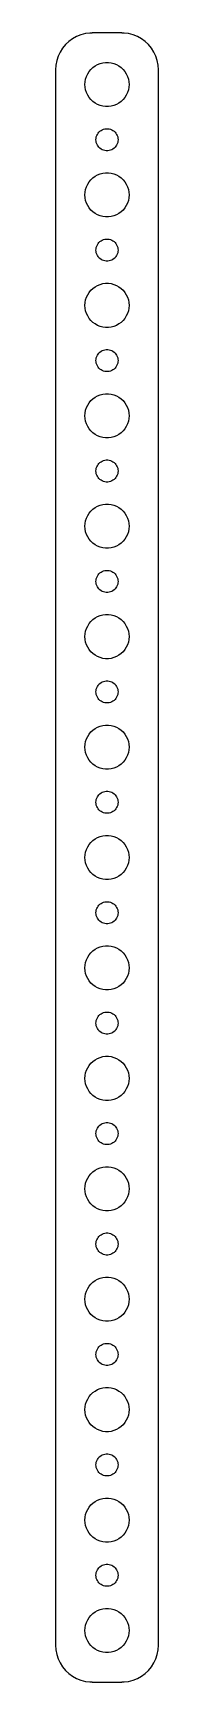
# Model space of a CAD drawing. Extents: x -7 to 7, y -112 to 112.
import ezdxf

# ---------------------------------------------------------------- set-up
doc = ezdxf.new("R2010")
doc.units = 0
doc.layers.get('0').update_dxf_attribs({"linetype": 'CONTINUOUS'})

msp = doc.modelspace()

# ---------------------------------------------------------------- linework, layer by layer
for points in [[(2, -111.99), (2.31395, -111.99), (2.93691, -111.911), (3.54508, -111.755), (4.1289, -111.524), (4.67913, -111.222), (5.18712, -110.853), (5.64484, -110.423), (6.04508, -109.939), (6.38153, -109.409), (6.64888, -108.841), (6.84292, -108.243), (6.96057, -107.627), (7, -107), (7, 107), (6.96057, 107.627), (6.84292, 108.243), (6.64888, 108.841), (6.38153, 109.409), (6.04508, 109.939), (5.64484, 110.423), (5.18712, 110.853), (4.67913, 111.222), (4.1289, 111.524), (3.54508, 111.755), (2.93691, 111.911), (2.31395, 111.99), (2, 111.99), (2, 111.997), (-2, 111.997), (-2, 111.99), (-2.31395, 111.99), (-2.93691, 111.911), (-3.54508, 111.755), (-4.1289, 111.524), (-4.67913, 111.222), (-5.18712, 110.853), (-5.64484, 110.423), (-6.04508, 109.939), (-6.38153, 109.409), (-6.64888, 108.841), (-6.84292, 108.243), (-6.96057, 107.627), (-7, 107), (-7, -107), (-6.96057, -107.627), (-6.84292, -108.243), (-6.64888, -108.841), (-6.38153, -109.409), (-6.04508, -109.939), (-5.64484, -110.423), (-5.18712, -110.853), (-4.67913, -111.222), (-4.1289, -111.524), (-3.54508, -111.755), (-2.93691, -111.911), (-2.31395, -111.99), (-2, -111.99), (-2, -111.997), (2, -111.997)], [(-0.188372, 102.006), (-0.562144, 102.053), (-0.927051, 102.147), (-1.27734, 102.286), (-1.60748, 102.467), (-1.91227, 102.688), (-2.18691, 102.946), (-2.42705, 103.237), (-2.62892, 103.555), (-2.78933, 103.896), (-2.90575, 104.254), (-2.97634, 104.624), (-3, 105), (-2.97634, 105.376), (-2.90575, 105.746), (-2.78933, 106.104), (-2.62892, 106.445), (-2.42705, 106.763), (-2.18691, 107.054), (-1.91227, 107.312), (-1.60748, 107.533), (-1.27734, 107.714), (-0.927051, 107.853), (-0.562144, 107.947), (-0.188372, 107.994), (0.188372, 107.994), (0.562144, 107.947), (0.927051, 107.853), (1.27734, 107.714), (1.60748, 107.533), (1.91227, 107.312), (2.18691, 107.054), (2.42705, 106.763), (2.62892, 106.445), (2.78933, 106.104), (2.90575, 105.746), (2.97634, 105.376), (3, 105), (2.97634, 104.624), (2.90575, 104.254), (2.78933, 103.896), (2.62892, 103.555), (2.42705, 103.237), (2.18691, 102.946), (1.91227, 102.688), (1.60748, 102.467), (1.27734, 102.286), (0.927051, 102.147), (0.562144, 102.053), (0.188372, 102.006)], [(-0.094186, 96.003), (-0.281072, 96.0266), (-0.463525, 96.0734), (-0.638669, 96.1428), (-0.80374, 96.2335), (-0.956136, 96.3442), (-1.09345, 96.4732), (-1.21353, 96.6183), (-1.31446, 96.7774), (-1.39466, 96.9478), (-1.45287, 97.127), (-1.48817, 97.312), (-1.5, 97.5), (-1.48817, 97.688), (-1.45287, 97.873), (-1.39466, 98.0522), (-1.31446, 98.2226), (-1.21353, 98.3817), (-1.09345, 98.5268), (-0.956136, 98.6558), (-0.80374, 98.7665), (-0.638669, 98.8572), (-0.463525, 98.9266), (-0.281072, 98.9734), (-0.094186, 98.997), (0.094186, 98.997), (0.281072, 98.9734), (0.463525, 98.9266), (0.638669, 98.8572), (0.80374, 98.7665), (0.956136, 98.6558), (1.09345, 98.5268), (1.21353, 98.3817), (1.31446, 98.2226), (1.39466, 98.0522), (1.45287, 97.873), (1.48817, 97.688), (1.5, 97.5), (1.48817, 97.312), (1.45287, 97.127), (1.39466, 96.9478), (1.31446, 96.7774), (1.21353, 96.6183), (1.09345, 96.4732), (0.956136, 96.3442), (0.80374, 96.2335), (0.638669, 96.1428), (0.463525, 96.0734), (0.281072, 96.0266), (0.094186, 96.003)], [(-0.188372, 87.0059), (-0.562144, 87.0531), (-0.927051, 87.1468), (-1.27734, 87.2855), (-1.60748, 87.467), (-1.91227, 87.6885), (-2.18691, 87.9464), (-2.42705, 88.2366), (-2.62892, 88.5547), (-2.78933, 88.8956), (-2.90575, 89.2539), (-2.97634, 89.624), (-3, 90), (-2.97634, 90.376), (-2.90575, 90.7461), (-2.78933, 91.1044), (-2.62892, 91.4453), (-2.42705, 91.7634), (-2.18691, 92.0536), (-1.91227, 92.3115), (-1.60748, 92.533), (-1.27734, 92.7145), (-0.927051, 92.8532), (-0.562144, 92.9469), (-0.188372, 92.9941), (0.188372, 92.9941), (0.562144, 92.9469), (0.927051, 92.8532), (1.27734, 92.7145), (1.60748, 92.533), (1.91227, 92.3115), (2.18691, 92.0536), (2.42705, 91.7634), (2.62892, 91.4453), (2.78933, 91.1044), (2.90575, 90.7461), (2.97634, 90.376), (3, 90), (2.97634, 89.624), (2.90575, 89.2539), (2.78933, 88.8956), (2.62892, 88.5547), (2.42705, 88.2366), (2.18691, 87.9464), (1.91227, 87.6885), (1.60748, 87.467), (1.27734, 87.2855), (0.927051, 87.1468), (0.562144, 87.0531), (0.188372, 87.0059)], [(-0.094186, 81.003), (-0.281072, 81.0266), (-0.463525, 81.0734), (-0.638669, 81.1428), (-0.80374, 81.2335), (-0.956136, 81.3442), (-1.09345, 81.4732), (-1.21353, 81.6183), (-1.31446, 81.7774), (-1.39466, 81.9478), (-1.45287, 82.127), (-1.48817, 82.312), (-1.5, 82.5), (-1.48817, 82.688), (-1.45287, 82.873), (-1.39466, 83.0522), (-1.31446, 83.2226), (-1.21353, 83.3817), (-1.09345, 83.5268), (-0.956136, 83.6558), (-0.80374, 83.7665), (-0.638669, 83.8572), (-0.463525, 83.9266), (-0.281072, 83.9734), (-0.094186, 83.997), (0.094186, 83.997), (0.281072, 83.9734), (0.463525, 83.9266), (0.638669, 83.8572), (0.80374, 83.7665), (0.956136, 83.6558), (1.09345, 83.5268), (1.21353, 83.3817), (1.31446, 83.2226), (1.39466, 83.0522), (1.45287, 82.873), (1.48817, 82.688), (1.5, 82.5), (1.48817, 82.312), (1.45287, 82.127), (1.39466, 81.9478), (1.31446, 81.7774), (1.21353, 81.6183), (1.09345, 81.4732), (0.956136, 81.3442), (0.80374, 81.2335), (0.638669, 81.1428), (0.463525, 81.0734), (0.281072, 81.0266), (0.094186, 81.003)], [(-0.188372, 72.0059), (-0.562144, 72.0531), (-0.927051, 72.1468), (-1.27734, 72.2855), (-1.60748, 72.467), (-1.91227, 72.6885), (-2.18691, 72.9464), (-2.42705, 73.2366), (-2.62892, 73.5547), (-2.78933, 73.8956), (-2.90575, 74.2539), (-2.97634, 74.624), (-3, 75), (-2.97634, 75.376), (-2.90575, 75.7461), (-2.78933, 76.1044), (-2.62892, 76.4453), (-2.42705, 76.7634), (-2.18691, 77.0536), (-1.91227, 77.3115), (-1.60748, 77.533), (-1.27734, 77.7145), (-0.927051, 77.8532), (-0.562144, 77.9469), (-0.188372, 77.9941), (0.188372, 77.9941), (0.562144, 77.9469), (0.927051, 77.8532), (1.27734, 77.7145), (1.60748, 77.533), (1.91227, 77.3115), (2.18691, 77.0536), (2.42705, 76.7634), (2.62892, 76.4453), (2.78933, 76.1044), (2.90575, 75.7461), (2.97634, 75.376), (3, 75), (2.97634, 74.624), (2.90575, 74.2539), (2.78933, 73.8956), (2.62892, 73.5547), (2.42705, 73.2366), (2.18691, 72.9464), (1.91227, 72.6885), (1.60748, 72.467), (1.27734, 72.2855), (0.927051, 72.1468), (0.562144, 72.0531), (0.188372, 72.0059)], [(-0.094186, 66.003), (-0.281072, 66.0266), (-0.463525, 66.0734), (-0.638669, 66.1428), (-0.80374, 66.2335), (-0.956136, 66.3442), (-1.09345, 66.4732), (-1.21353, 66.6183), (-1.31446, 66.7774), (-1.39466, 66.9478), (-1.45287, 67.127), (-1.48817, 67.312), (-1.5, 67.5), (-1.48817, 67.688), (-1.45287, 67.873), (-1.39466, 68.0522), (-1.31446, 68.2226), (-1.21353, 68.3817), (-1.09345, 68.5268), (-0.956136, 68.6558), (-0.80374, 68.7665), (-0.638669, 68.8572), (-0.463525, 68.9266), (-0.281072, 68.9734), (-0.094186, 68.997), (0.094186, 68.997), (0.281072, 68.9734), (0.463525, 68.9266), (0.638669, 68.8572), (0.80374, 68.7665), (0.956136, 68.6558), (1.09345, 68.5268), (1.21353, 68.3817), (1.31446, 68.2226), (1.39466, 68.0522), (1.45287, 67.873), (1.48817, 67.688), (1.5, 67.5), (1.48817, 67.312), (1.45287, 67.127), (1.39466, 66.9478), (1.31446, 66.7774), (1.21353, 66.6183), (1.09345, 66.4732), (0.956136, 66.3442), (0.80374, 66.2335), (0.638669, 66.1428), (0.463525, 66.0734), (0.281072, 66.0266), (0.094186, 66.003)], [(-0.188372, 57.0059), (-0.562144, 57.0531), (-0.927051, 57.1468), (-1.27734, 57.2855), (-1.60748, 57.467), (-1.91227, 57.6885), (-2.18691, 57.9464), (-2.42705, 58.2366), (-2.62892, 58.5547), (-2.78933, 58.8956), (-2.90575, 59.2539), (-2.97634, 59.624), (-3, 60), (-2.97634, 60.376), (-2.90575, 60.7461), (-2.78933, 61.1044), (-2.62892, 61.4453), (-2.42705, 61.7634), (-2.18691, 62.0536), (-1.91227, 62.3115), (-1.60748, 62.533), (-1.27734, 62.7145), (-0.927051, 62.8532), (-0.562144, 62.9469), (-0.188372, 62.9941), (0.188372, 62.9941), (0.562144, 62.9469), (0.927051, 62.8532), (1.27734, 62.7145), (1.60748, 62.533), (1.91227, 62.3115), (2.18691, 62.0536), (2.42705, 61.7634), (2.62892, 61.4453), (2.78933, 61.1044), (2.90575, 60.7461), (2.97634, 60.376), (3, 60), (2.97634, 59.624), (2.90575, 59.2539), (2.78933, 58.8956), (2.62892, 58.5547), (2.42705, 58.2366), (2.18691, 57.9464), (1.91227, 57.6885), (1.60748, 57.467), (1.27734, 57.2855), (0.927051, 57.1468), (0.562144, 57.0531), (0.188372, 57.0059)], [(-0.094186, 51.003), (-0.281072, 51.0266), (-0.463525, 51.0734), (-0.638669, 51.1428), (-0.80374, 51.2335), (-0.956136, 51.3442), (-1.09345, 51.4732), (-1.21353, 51.6183), (-1.31446, 51.7774), (-1.39466, 51.9478), (-1.45287, 52.127), (-1.48817, 52.312), (-1.5, 52.5), (-1.48817, 52.688), (-1.45287, 52.873), (-1.39466, 53.0522), (-1.31446, 53.2226), (-1.21353, 53.3817), (-1.09345, 53.5268), (-0.956136, 53.6558), (-0.80374, 53.7665), (-0.638669, 53.8572), (-0.463525, 53.9266), (-0.281072, 53.9734), (-0.094186, 53.997), (0.094186, 53.997), (0.281072, 53.9734), (0.463525, 53.9266), (0.638669, 53.8572), (0.80374, 53.7665), (0.956136, 53.6558), (1.09345, 53.5268), (1.21353, 53.3817), (1.31446, 53.2226), (1.39466, 53.0522), (1.45287, 52.873), (1.48817, 52.688), (1.5, 52.5), (1.48817, 52.312), (1.45287, 52.127), (1.39466, 51.9478), (1.31446, 51.7774), (1.21353, 51.6183), (1.09345, 51.4732), (0.956136, 51.3442), (0.80374, 51.2335), (0.638669, 51.1428), (0.463525, 51.0734), (0.281072, 51.0266), (0.094186, 51.003)], [(-0.188372, 42.0059), (-0.562144, 42.0531), (-0.927051, 42.1468), (-1.27734, 42.2855), (-1.60748, 42.467), (-1.91227, 42.6885), (-2.18691, 42.9464), (-2.42705, 43.2366), (-2.62892, 43.5547), (-2.78933, 43.8956), (-2.90575, 44.2539), (-2.97634, 44.624), (-3, 45), (-2.97634, 45.376), (-2.90575, 45.7461), (-2.78933, 46.1044), (-2.62892, 46.4453), (-2.42705, 46.7634), (-2.18691, 47.0536), (-1.91227, 47.3115), (-1.60748, 47.533), (-1.27734, 47.7145), (-0.927051, 47.8532), (-0.562144, 47.9469), (-0.188372, 47.9941), (0.188372, 47.9941), (0.562144, 47.9469), (0.927051, 47.8532), (1.27734, 47.7145), (1.60748, 47.533), (1.91227, 47.3115), (2.18691, 47.0536), (2.42705, 46.7634), (2.62892, 46.4453), (2.78933, 46.1044), (2.90575, 45.7461), (2.97634, 45.376), (3, 45), (2.97634, 44.624), (2.90575, 44.2539), (2.78933, 43.8956), (2.62892, 43.5547), (2.42705, 43.2366), (2.18691, 42.9464), (1.91227, 42.6885), (1.60748, 42.467), (1.27734, 42.2855), (0.927051, 42.1468), (0.562144, 42.0531), (0.188372, 42.0059)], [(-0.094186, 36.003), (-0.281072, 36.0266), (-0.463525, 36.0734), (-0.638669, 36.1428), (-0.80374, 36.2335), (-0.956136, 36.3442), (-1.09345, 36.4732), (-1.21353, 36.6183), (-1.31446, 36.7774), (-1.39466, 36.9478), (-1.45287, 37.127), (-1.48817, 37.312), (-1.5, 37.5), (-1.48817, 37.688), (-1.45287, 37.873), (-1.39466, 38.0522), (-1.31446, 38.2226), (-1.21353, 38.3817), (-1.09345, 38.5268), (-0.956136, 38.6558), (-0.80374, 38.7665), (-0.638669, 38.8572), (-0.463525, 38.9266), (-0.281072, 38.9734), (-0.094186, 38.997), (0.094186, 38.997), (0.281072, 38.9734), (0.463525, 38.9266), (0.638669, 38.8572), (0.80374, 38.7665), (0.956136, 38.6558), (1.09345, 38.5268), (1.21353, 38.3817), (1.31446, 38.2226), (1.39466, 38.0522), (1.45287, 37.873), (1.48817, 37.688), (1.5, 37.5), (1.48817, 37.312), (1.45287, 37.127), (1.39466, 36.9478), (1.31446, 36.7774), (1.21353, 36.6183), (1.09345, 36.4732), (0.956136, 36.3442), (0.80374, 36.2335), (0.638669, 36.1428), (0.463525, 36.0734), (0.281072, 36.0266), (0.094186, 36.003)], [(-0.188372, 27.0059), (-0.562144, 27.0531), (-0.927051, 27.1468), (-1.27734, 27.2855), (-1.60748, 27.467), (-1.91227, 27.6885), (-2.18691, 27.9464), (-2.42705, 28.2366), (-2.62892, 28.5547), (-2.78933, 28.8956), (-2.90575, 29.2539), (-2.97634, 29.624), (-3, 30), (-2.97634, 30.376), (-2.90575, 30.7461), (-2.78933, 31.1044), (-2.62892, 31.4453), (-2.42705, 31.7634), (-2.18691, 32.0536), (-1.91227, 32.3115), (-1.60748, 32.533), (-1.27734, 32.7145), (-0.927051, 32.8532), (-0.562144, 32.9469), (-0.188372, 32.9941), (0.188372, 32.9941), (0.562144, 32.9469), (0.927051, 32.8532), (1.27734, 32.7145), (1.60748, 32.533), (1.91227, 32.3115), (2.18691, 32.0536), (2.42705, 31.7634), (2.62892, 31.4453), (2.78933, 31.1044), (2.90575, 30.7461), (2.97634, 30.376), (3, 30), (2.97634, 29.624), (2.90575, 29.2539), (2.78933, 28.8956), (2.62892, 28.5547), (2.42705, 28.2366), (2.18691, 27.9464), (1.91227, 27.6885), (1.60748, 27.467), (1.27734, 27.2855), (0.927051, 27.1468), (0.562144, 27.0531), (0.188372, 27.0059)], [(-0.094186, 21.003), (-0.281072, 21.0266), (-0.463525, 21.0734), (-0.638669, 21.1428), (-0.80374, 21.2335), (-0.956136, 21.3442), (-1.09345, 21.4732), (-1.21353, 21.6183), (-1.31446, 21.7774), (-1.39466, 21.9478), (-1.45287, 22.127), (-1.48817, 22.312), (-1.5, 22.5), (-1.48817, 22.688), (-1.45287, 22.873), (-1.39466, 23.0522), (-1.31446, 23.2226), (-1.21353, 23.3817), (-1.09345, 23.5268), (-0.956136, 23.6558), (-0.80374, 23.7665), (-0.638669, 23.8572), (-0.463525, 23.9266), (-0.281072, 23.9734), (-0.094186, 23.997), (0.094186, 23.997), (0.281072, 23.9734), (0.463525, 23.9266), (0.638669, 23.8572), (0.80374, 23.7665), (0.956136, 23.6558), (1.09345, 23.5268), (1.21353, 23.3817), (1.31446, 23.2226), (1.39466, 23.0522), (1.45287, 22.873), (1.48817, 22.688), (1.5, 22.5), (1.48817, 22.312), (1.45287, 22.127), (1.39466, 21.9478), (1.31446, 21.7774), (1.21353, 21.6183), (1.09345, 21.4732), (0.956136, 21.3442), (0.80374, 21.2335), (0.638669, 21.1428), (0.463525, 21.0734), (0.281072, 21.0266), (0.094186, 21.003)], [(-0.188372, 12.0059), (-0.562144, 12.0531), (-0.927051, 12.1468), (-1.27734, 12.2855), (-1.60748, 12.467), (-1.91227, 12.6885), (-2.18691, 12.9464), (-2.42705, 13.2366), (-2.62892, 13.5547), (-2.78933, 13.8956), (-2.90575, 14.2539), (-2.97634, 14.624), (-3, 15), (-2.97634, 15.376), (-2.90575, 15.7461), (-2.78933, 16.1044), (-2.62892, 16.4453), (-2.42705, 16.7634), (-2.18691, 17.0536), (-1.91227, 17.3115), (-1.60748, 17.533), (-1.27734, 17.7145), (-0.927051, 17.8532), (-0.562144, 17.9469), (-0.188372, 17.9941), (0.188372, 17.9941), (0.562144, 17.9469), (0.927051, 17.8532), (1.27734, 17.7145), (1.60748, 17.533), (1.91227, 17.3115), (2.18691, 17.0536), (2.42705, 16.7634), (2.62892, 16.4453), (2.78933, 16.1044), (2.90575, 15.7461), (2.97634, 15.376), (3, 15), (2.97634, 14.624), (2.90575, 14.2539), (2.78933, 13.8956), (2.62892, 13.5547), (2.42705, 13.2366), (2.18691, 12.9464), (1.91227, 12.6885), (1.60748, 12.467), (1.27734, 12.2855), (0.927051, 12.1468), (0.562144, 12.0531), (0.188372, 12.0059)], [(-0.094186, 6.00296), (-0.281072, 6.02657), (-0.463525, 6.07342), (-0.638669, 6.14276), (-0.80374, 6.23351), (-0.956136, 6.34423), (-1.09345, 6.47318), (-1.21353, 6.61832), (-1.31446, 6.77737), (-1.39466, 6.94781), (-1.45287, 7.12697), (-1.48817, 7.312), (-1.5, 7.5), (-1.48817, 7.688), (-1.45287, 7.87303), (-1.39466, 8.05219), (-1.31446, 8.22263), (-1.21353, 8.38168), (-1.09345, 8.52682), (-0.956136, 8.65577), (-0.80374, 8.76649), (-0.638669, 8.85724), (-0.463525, 8.92658), (-0.281072, 8.97343), (-0.094186, 8.99704), (0.094186, 8.99704), (0.281072, 8.97343), (0.463525, 8.92658), (0.638669, 8.85724), (0.80374, 8.76649), (0.956136, 8.65577), (1.09345, 8.52682), (1.21353, 8.38168), (1.31446, 8.22263), (1.39466, 8.05219), (1.45287, 7.87303), (1.48817, 7.688), (1.5, 7.5), (1.48817, 7.312), (1.45287, 7.12697), (1.39466, 6.94781), (1.31446, 6.77737), (1.21353, 6.61832), (1.09345, 6.47318), (0.956136, 6.34423), (0.80374, 6.23351), (0.638669, 6.14276), (0.463525, 6.07342), (0.281072, 6.02657), (0.094186, 6.00296)], [(-0.188372, -2.99408), (-0.562144, -2.94686), (-0.927051, -2.85317), (-1.27734, -2.71448), (-1.60748, -2.53298), (-1.91227, -2.31154), (-2.18691, -2.05364), (-2.42705, -1.76336), (-2.62892, -1.44526), (-2.78933, -1.10437), (-2.90575, -0.74607), (-2.97634, -0.376), (-3, 0), (-2.97634, 0.376), (-2.90575, 0.74607), (-2.78933, 1.10437), (-2.62892, 1.44526), (-2.42705, 1.76336), (-2.18691, 2.05364), (-1.91227, 2.31154), (-1.60748, 2.53298), (-1.27734, 2.71448), (-0.927051, 2.85317), (-0.562144, 2.94686), (-0.188372, 2.99408), (0.188372, 2.99408), (0.562144, 2.94686), (0.927051, 2.85317), (1.27734, 2.71448), (1.60748, 2.53298), (1.91227, 2.31154), (2.18691, 2.05364), (2.42705, 1.76336), (2.62892, 1.44526), (2.78933, 1.10437), (2.90575, 0.74607), (2.97634, 0.376), (3, 0), (2.97634, -0.376), (2.90575, -0.74607), (2.78933, -1.10437), (2.62892, -1.44526), (2.42705, -1.76336), (2.18691, -2.05364), (1.91227, -2.31154), (1.60748, -2.53298), (1.27734, -2.71448), (0.927051, -2.85317), (0.562144, -2.94686), (0.188372, -2.99408)], [(-0.094186, -8.99704), (-0.281072, -8.97343), (-0.463525, -8.92658), (-0.638669, -8.85724), (-0.80374, -8.76649), (-0.956136, -8.65577), (-1.09345, -8.52682), (-1.21353, -8.38168), (-1.31446, -8.22263), (-1.39466, -8.05219), (-1.45287, -7.87303), (-1.48817, -7.688), (-1.5, -7.5), (-1.48817, -7.312), (-1.45287, -7.12697), (-1.39466, -6.94781), (-1.31446, -6.77737), (-1.21353, -6.61832), (-1.09345, -6.47318), (-0.956136, -6.34423), (-0.80374, -6.23351), (-0.638669, -6.14276), (-0.463525, -6.07342), (-0.281072, -6.02657), (-0.094186, -6.00296), (0.094186, -6.00296), (0.281072, -6.02657), (0.463525, -6.07342), (0.638669, -6.14276), (0.80374, -6.23351), (0.956136, -6.34423), (1.09345, -6.47318), (1.21353, -6.61832), (1.31446, -6.77737), (1.39466, -6.94781), (1.45287, -7.12697), (1.48817, -7.312), (1.5, -7.5), (1.48817, -7.688), (1.45287, -7.87303), (1.39466, -8.05219), (1.31446, -8.22263), (1.21353, -8.38168), (1.09345, -8.52682), (0.956136, -8.65577), (0.80374, -8.76649), (0.638669, -8.85724), (0.463525, -8.92658), (0.281072, -8.97343), (0.094186, -8.99704)], [(-0.188372, -17.9941), (-0.562144, -17.9469), (-0.927051, -17.8532), (-1.27734, -17.7145), (-1.60748, -17.533), (-1.91227, -17.3115), (-2.18691, -17.0536), (-2.42705, -16.7634), (-2.62892, -16.4453), (-2.78933, -16.1044), (-2.90575, -15.7461), (-2.97634, -15.376), (-3, -15), (-2.97634, -14.624), (-2.90575, -14.2539), (-2.78933, -13.8956), (-2.62892, -13.5547), (-2.42705, -13.2366), (-2.18691, -12.9464), (-1.91227, -12.6885), (-1.60748, -12.467), (-1.27734, -12.2855), (-0.927051, -12.1468), (-0.562144, -12.0531), (-0.188372, -12.0059), (0.188372, -12.0059), (0.562144, -12.0531), (0.927051, -12.1468), (1.27734, -12.2855), (1.60748, -12.467), (1.91227, -12.6885), (2.18691, -12.9464), (2.42705, -13.2366), (2.62892, -13.5547), (2.78933, -13.8956), (2.90575, -14.2539), (2.97634, -14.624), (3, -15), (2.97634, -15.376), (2.90575, -15.7461), (2.78933, -16.1044), (2.62892, -16.4453), (2.42705, -16.7634), (2.18691, -17.0536), (1.91227, -17.3115), (1.60748, -17.533), (1.27734, -17.7145), (0.927051, -17.8532), (0.562144, -17.9469), (0.188372, -17.9941)], [(-0.094186, -23.997), (-0.281072, -23.9734), (-0.463525, -23.9266), (-0.638669, -23.8572), (-0.80374, -23.7665), (-0.956136, -23.6558), (-1.09345, -23.5268), (-1.21353, -23.3817), (-1.31446, -23.2226), (-1.39466, -23.0522), (-1.45287, -22.873), (-1.48817, -22.688), (-1.5, -22.5), (-1.48817, -22.312), (-1.45287, -22.127), (-1.39466, -21.9478), (-1.31446, -21.7774), (-1.21353, -21.6183), (-1.09345, -21.4732), (-0.956136, -21.3442), (-0.80374, -21.2335), (-0.638669, -21.1428), (-0.463525, -21.0734), (-0.281072, -21.0266), (-0.094186, -21.003), (0.094186, -21.003), (0.281072, -21.0266), (0.463525, -21.0734), (0.638669, -21.1428), (0.80374, -21.2335), (0.956136, -21.3442), (1.09345, -21.4732), (1.21353, -21.6183), (1.31446, -21.7774), (1.39466, -21.9478), (1.45287, -22.127), (1.48817, -22.312), (1.5, -22.5), (1.48817, -22.688), (1.45287, -22.873), (1.39466, -23.0522), (1.31446, -23.2226), (1.21353, -23.3817), (1.09345, -23.5268), (0.956136, -23.6558), (0.80374, -23.7665), (0.638669, -23.8572), (0.463525, -23.9266), (0.281072, -23.9734), (0.094186, -23.997)], [(-0.188372, -32.9941), (-0.562144, -32.9469), (-0.927051, -32.8532), (-1.27734, -32.7145), (-1.60748, -32.533), (-1.91227, -32.3115), (-2.18691, -32.0536), (-2.42705, -31.7634), (-2.62892, -31.4453), (-2.78933, -31.1044), (-2.90575, -30.7461), (-2.97634, -30.376), (-3, -30), (-2.97634, -29.624), (-2.90575, -29.2539), (-2.78933, -28.8956), (-2.62892, -28.5547), (-2.42705, -28.2366), (-2.18691, -27.9464), (-1.91227, -27.6885), (-1.60748, -27.467), (-1.27734, -27.2855), (-0.927051, -27.1468), (-0.562144, -27.0531), (-0.188372, -27.0059), (0.188372, -27.0059), (0.562144, -27.0531), (0.927051, -27.1468), (1.27734, -27.2855), (1.60748, -27.467), (1.91227, -27.6885), (2.18691, -27.9464), (2.42705, -28.2366), (2.62892, -28.5547), (2.78933, -28.8956), (2.90575, -29.2539), (2.97634, -29.624), (3, -30), (2.97634, -30.376), (2.90575, -30.7461), (2.78933, -31.1044), (2.62892, -31.4453), (2.42705, -31.7634), (2.18691, -32.0536), (1.91227, -32.3115), (1.60748, -32.533), (1.27734, -32.7145), (0.927051, -32.8532), (0.562144, -32.9469), (0.188372, -32.9941)], [(-0.094186, -38.997), (-0.281072, -38.9734), (-0.463525, -38.9266), (-0.638669, -38.8572), (-0.80374, -38.7665), (-0.956136, -38.6558), (-1.09345, -38.5268), (-1.21353, -38.3817), (-1.31446, -38.2226), (-1.39466, -38.0522), (-1.45287, -37.873), (-1.48817, -37.688), (-1.5, -37.5), (-1.48817, -37.312), (-1.45287, -37.127), (-1.39466, -36.9478), (-1.31446, -36.7774), (-1.21353, -36.6183), (-1.09345, -36.4732), (-0.956136, -36.3442), (-0.80374, -36.2335), (-0.638669, -36.1428), (-0.463525, -36.0734), (-0.281072, -36.0266), (-0.094186, -36.003), (0.094186, -36.003), (0.281072, -36.0266), (0.463525, -36.0734), (0.638669, -36.1428), (0.80374, -36.2335), (0.956136, -36.3442), (1.09345, -36.4732), (1.21353, -36.6183), (1.31446, -36.7774), (1.39466, -36.9478), (1.45287, -37.127), (1.48817, -37.312), (1.5, -37.5), (1.48817, -37.688), (1.45287, -37.873), (1.39466, -38.0522), (1.31446, -38.2226), (1.21353, -38.3817), (1.09345, -38.5268), (0.956136, -38.6558), (0.80374, -38.7665), (0.638669, -38.8572), (0.463525, -38.9266), (0.281072, -38.9734), (0.094186, -38.997)], [(-0.188372, -47.9941), (-0.562144, -47.9469), (-0.927051, -47.8532), (-1.27734, -47.7145), (-1.60748, -47.533), (-1.91227, -47.3115), (-2.18691, -47.0536), (-2.42705, -46.7634), (-2.62892, -46.4453), (-2.78933, -46.1044), (-2.90575, -45.7461), (-2.97634, -45.376), (-3, -45), (-2.97634, -44.624), (-2.90575, -44.2539), (-2.78933, -43.8956), (-2.62892, -43.5547), (-2.42705, -43.2366), (-2.18691, -42.9464), (-1.91227, -42.6885), (-1.60748, -42.467), (-1.27734, -42.2855), (-0.927051, -42.1468), (-0.562144, -42.0531), (-0.188372, -42.0059), (0.188372, -42.0059), (0.562144, -42.0531), (0.927051, -42.1468), (1.27734, -42.2855), (1.60748, -42.467), (1.91227, -42.6885), (2.18691, -42.9464), (2.42705, -43.2366), (2.62892, -43.5547), (2.78933, -43.8956), (2.90575, -44.2539), (2.97634, -44.624), (3, -45), (2.97634, -45.376), (2.90575, -45.7461), (2.78933, -46.1044), (2.62892, -46.4453), (2.42705, -46.7634), (2.18691, -47.0536), (1.91227, -47.3115), (1.60748, -47.533), (1.27734, -47.7145), (0.927051, -47.8532), (0.562144, -47.9469), (0.188372, -47.9941)], [(-0.094186, -53.997), (-0.281072, -53.9734), (-0.463525, -53.9266), (-0.638669, -53.8572), (-0.80374, -53.7665), (-0.956136, -53.6558), (-1.09345, -53.5268), (-1.21353, -53.3817), (-1.31446, -53.2226), (-1.39466, -53.0522), (-1.45287, -52.873), (-1.48817, -52.688), (-1.5, -52.5), (-1.48817, -52.312), (-1.45287, -52.127), (-1.39466, -51.9478), (-1.31446, -51.7774), (-1.21353, -51.6183), (-1.09345, -51.4732), (-0.956136, -51.3442), (-0.80374, -51.2335), (-0.638669, -51.1428), (-0.463525, -51.0734), (-0.281072, -51.0266), (-0.094186, -51.003), (0.094186, -51.003), (0.281072, -51.0266), (0.463525, -51.0734), (0.638669, -51.1428), (0.80374, -51.2335), (0.956136, -51.3442), (1.09345, -51.4732), (1.21353, -51.6183), (1.31446, -51.7774), (1.39466, -51.9478), (1.45287, -52.127), (1.48817, -52.312), (1.5, -52.5), (1.48817, -52.688), (1.45287, -52.873), (1.39466, -53.0522), (1.31446, -53.2226), (1.21353, -53.3817), (1.09345, -53.5268), (0.956136, -53.6558), (0.80374, -53.7665), (0.638669, -53.8572), (0.463525, -53.9266), (0.281072, -53.9734), (0.094186, -53.997)], [(-0.188372, -62.9941), (-0.562144, -62.9469), (-0.927051, -62.8532), (-1.27734, -62.7145), (-1.60748, -62.533), (-1.91227, -62.3115), (-2.18691, -62.0536), (-2.42705, -61.7634), (-2.62892, -61.4453), (-2.78933, -61.1044), (-2.90575, -60.7461), (-2.97634, -60.376), (-3, -60), (-2.97634, -59.624), (-2.90575, -59.2539), (-2.78933, -58.8956), (-2.62892, -58.5547), (-2.42705, -58.2366), (-2.18691, -57.9464), (-1.91227, -57.6885), (-1.60748, -57.467), (-1.27734, -57.2855), (-0.927051, -57.1468), (-0.562144, -57.0531), (-0.188372, -57.0059), (0.188372, -57.0059), (0.562144, -57.0531), (0.927051, -57.1468), (1.27734, -57.2855), (1.60748, -57.467), (1.91227, -57.6885), (2.18691, -57.9464), (2.42705, -58.2366), (2.62892, -58.5547), (2.78933, -58.8956), (2.90575, -59.2539), (2.97634, -59.624), (3, -60), (2.97634, -60.376), (2.90575, -60.7461), (2.78933, -61.1044), (2.62892, -61.4453), (2.42705, -61.7634), (2.18691, -62.0536), (1.91227, -62.3115), (1.60748, -62.533), (1.27734, -62.7145), (0.927051, -62.8532), (0.562144, -62.9469), (0.188372, -62.9941)], [(-0.094186, -68.997), (-0.281072, -68.9734), (-0.463525, -68.9266), (-0.638669, -68.8572), (-0.80374, -68.7665), (-0.956136, -68.6558), (-1.09345, -68.5268), (-1.21353, -68.3817), (-1.31446, -68.2226), (-1.39466, -68.0522), (-1.45287, -67.873), (-1.48817, -67.688), (-1.5, -67.5), (-1.48817, -67.312), (-1.45287, -67.127), (-1.39466, -66.9478), (-1.31446, -66.7774), (-1.21353, -66.6183), (-1.09345, -66.4732), (-0.956136, -66.3442), (-0.80374, -66.2335), (-0.638669, -66.1428), (-0.463525, -66.0734), (-0.281072, -66.0266), (-0.094186, -66.003), (0.094186, -66.003), (0.281072, -66.0266), (0.463525, -66.0734), (0.638669, -66.1428), (0.80374, -66.2335), (0.956136, -66.3442), (1.09345, -66.4732), (1.21353, -66.6183), (1.31446, -66.7774), (1.39466, -66.9478), (1.45287, -67.127), (1.48817, -67.312), (1.5, -67.5), (1.48817, -67.688), (1.45287, -67.873), (1.39466, -68.0522), (1.31446, -68.2226), (1.21353, -68.3817), (1.09345, -68.5268), (0.956136, -68.6558), (0.80374, -68.7665), (0.638669, -68.8572), (0.463525, -68.9266), (0.281072, -68.9734), (0.094186, -68.997)], [(-0.188372, -77.9941), (-0.562144, -77.9469), (-0.927051, -77.8532), (-1.27734, -77.7145), (-1.60748, -77.533), (-1.91227, -77.3115), (-2.18691, -77.0536), (-2.42705, -76.7634), (-2.62892, -76.4453), (-2.78933, -76.1044), (-2.90575, -75.7461), (-2.97634, -75.376), (-3, -75), (-2.97634, -74.624), (-2.90575, -74.2539), (-2.78933, -73.8956), (-2.62892, -73.5547), (-2.42705, -73.2366), (-2.18691, -72.9464), (-1.91227, -72.6885), (-1.60748, -72.467), (-1.27734, -72.2855), (-0.927051, -72.1468), (-0.562144, -72.0531), (-0.188372, -72.0059), (0.188372, -72.0059), (0.562144, -72.0531), (0.927051, -72.1468), (1.27734, -72.2855), (1.60748, -72.467), (1.91227, -72.6885), (2.18691, -72.9464), (2.42705, -73.2366), (2.62892, -73.5547), (2.78933, -73.8956), (2.90575, -74.2539), (2.97634, -74.624), (3, -75), (2.97634, -75.376), (2.90575, -75.7461), (2.78933, -76.1044), (2.62892, -76.4453), (2.42705, -76.7634), (2.18691, -77.0536), (1.91227, -77.3115), (1.60748, -77.533), (1.27734, -77.7145), (0.927051, -77.8532), (0.562144, -77.9469), (0.188372, -77.9941)], [(-0.094186, -83.997), (-0.281072, -83.9734), (-0.463525, -83.9266), (-0.638669, -83.8572), (-0.80374, -83.7665), (-0.956136, -83.6558), (-1.09345, -83.5268), (-1.21353, -83.3817), (-1.31446, -83.2226), (-1.39466, -83.0522), (-1.45287, -82.873), (-1.48817, -82.688), (-1.5, -82.5), (-1.48817, -82.312), (-1.45287, -82.127), (-1.39466, -81.9478), (-1.31446, -81.7774), (-1.21353, -81.6183), (-1.09345, -81.4732), (-0.956136, -81.3442), (-0.80374, -81.2335), (-0.638669, -81.1428), (-0.463525, -81.0734), (-0.281072, -81.0266), (-0.094186, -81.003), (0.094186, -81.003), (0.281072, -81.0266), (0.463525, -81.0734), (0.638669, -81.1428), (0.80374, -81.2335), (0.956136, -81.3442), (1.09345, -81.4732), (1.21353, -81.6183), (1.31446, -81.7774), (1.39466, -81.9478), (1.45287, -82.127), (1.48817, -82.312), (1.5, -82.5), (1.48817, -82.688), (1.45287, -82.873), (1.39466, -83.0522), (1.31446, -83.2226), (1.21353, -83.3817), (1.09345, -83.5268), (0.956136, -83.6558), (0.80374, -83.7665), (0.638669, -83.8572), (0.463525, -83.9266), (0.281072, -83.9734), (0.094186, -83.997)], [(-0.188372, -92.9941), (-0.562144, -92.9469), (-0.927051, -92.8532), (-1.27734, -92.7145), (-1.60748, -92.533), (-1.91227, -92.3115), (-2.18691, -92.0536), (-2.42705, -91.7634), (-2.62892, -91.4453), (-2.78933, -91.1044), (-2.90575, -90.7461), (-2.97634, -90.376), (-3, -90), (-2.97634, -89.624), (-2.90575, -89.2539), (-2.78933, -88.8956), (-2.62892, -88.5547), (-2.42705, -88.2366), (-2.18691, -87.9464), (-1.91227, -87.6885), (-1.60748, -87.467), (-1.27734, -87.2855), (-0.927051, -87.1468), (-0.562144, -87.0531), (-0.188372, -87.0059), (0.188372, -87.0059), (0.562144, -87.0531), (0.927051, -87.1468), (1.27734, -87.2855), (1.60748, -87.467), (1.91227, -87.6885), (2.18691, -87.9464), (2.42705, -88.2366), (2.62892, -88.5547), (2.78933, -88.8956), (2.90575, -89.2539), (2.97634, -89.624), (3, -90), (2.97634, -90.376), (2.90575, -90.7461), (2.78933, -91.1044), (2.62892, -91.4453), (2.42705, -91.7634), (2.18691, -92.0536), (1.91227, -92.3115), (1.60748, -92.533), (1.27734, -92.7145), (0.927051, -92.8532), (0.562144, -92.9469), (0.188372, -92.9941)], [(-0.094186, -98.997), (-0.281072, -98.9734), (-0.463525, -98.9266), (-0.638669, -98.8572), (-0.80374, -98.7665), (-0.956136, -98.6558), (-1.09345, -98.5268), (-1.21353, -98.3817), (-1.31446, -98.2226), (-1.39466, -98.0522), (-1.45287, -97.873), (-1.48817, -97.688), (-1.5, -97.5), (-1.48817, -97.312), (-1.45287, -97.127), (-1.39466, -96.9478), (-1.31446, -96.7774), (-1.21353, -96.6183), (-1.09345, -96.4732), (-0.956136, -96.3442), (-0.80374, -96.2335), (-0.638669, -96.1428), (-0.463525, -96.0734), (-0.281072, -96.0266), (-0.094186, -96.003), (0.094186, -96.003), (0.281072, -96.0266), (0.463525, -96.0734), (0.638669, -96.1428), (0.80374, -96.2335), (0.956136, -96.3442), (1.09345, -96.4732), (1.21353, -96.6183), (1.31446, -96.7774), (1.39466, -96.9478), (1.45287, -97.127), (1.48817, -97.312), (1.5, -97.5), (1.48817, -97.688), (1.45287, -97.873), (1.39466, -98.0522), (1.31446, -98.2226), (1.21353, -98.3817), (1.09345, -98.5268), (0.956136, -98.6558), (0.80374, -98.7665), (0.638669, -98.8572), (0.463525, -98.9266), (0.281072, -98.9734), (0.094186, -98.997)], [(-0.188372, -107.994), (-0.562144, -107.947), (-0.927051, -107.853), (-1.27734, -107.714), (-1.60748, -107.533), (-1.91227, -107.312), (-2.18691, -107.054), (-2.42705, -106.763), (-2.62892, -106.445), (-2.78933, -106.104), (-2.90575, -105.746), (-2.97634, -105.376), (-3, -105), (-2.97634, -104.624), (-2.90575, -104.254), (-2.78933, -103.896), (-2.62892, -103.555), (-2.42705, -103.237), (-2.18691, -102.946), (-1.91227, -102.688), (-1.60748, -102.467), (-1.27734, -102.286), (-0.927051, -102.147), (-0.562144, -102.053), (-0.188372, -102.006), (0.188372, -102.006), (0.562144, -102.053), (0.927051, -102.147), (1.27734, -102.286), (1.60748, -102.467), (1.91227, -102.688), (2.18691, -102.946), (2.42705, -103.237), (2.62892, -103.555), (2.78933, -103.896), (2.90575, -104.254), (2.97634, -104.624), (3, -105), (2.97634, -105.376), (2.90575, -105.746), (2.78933, -106.104), (2.62892, -106.445), (2.42705, -106.763), (2.18691, -107.054), (1.91227, -107.312), (1.60748, -107.533), (1.27734, -107.714), (0.927051, -107.853), (0.562144, -107.947), (0.188372, -107.994)]]:
    msp.add_lwpolyline(points, close=True)

doc.saveas('drawing.dxf')
